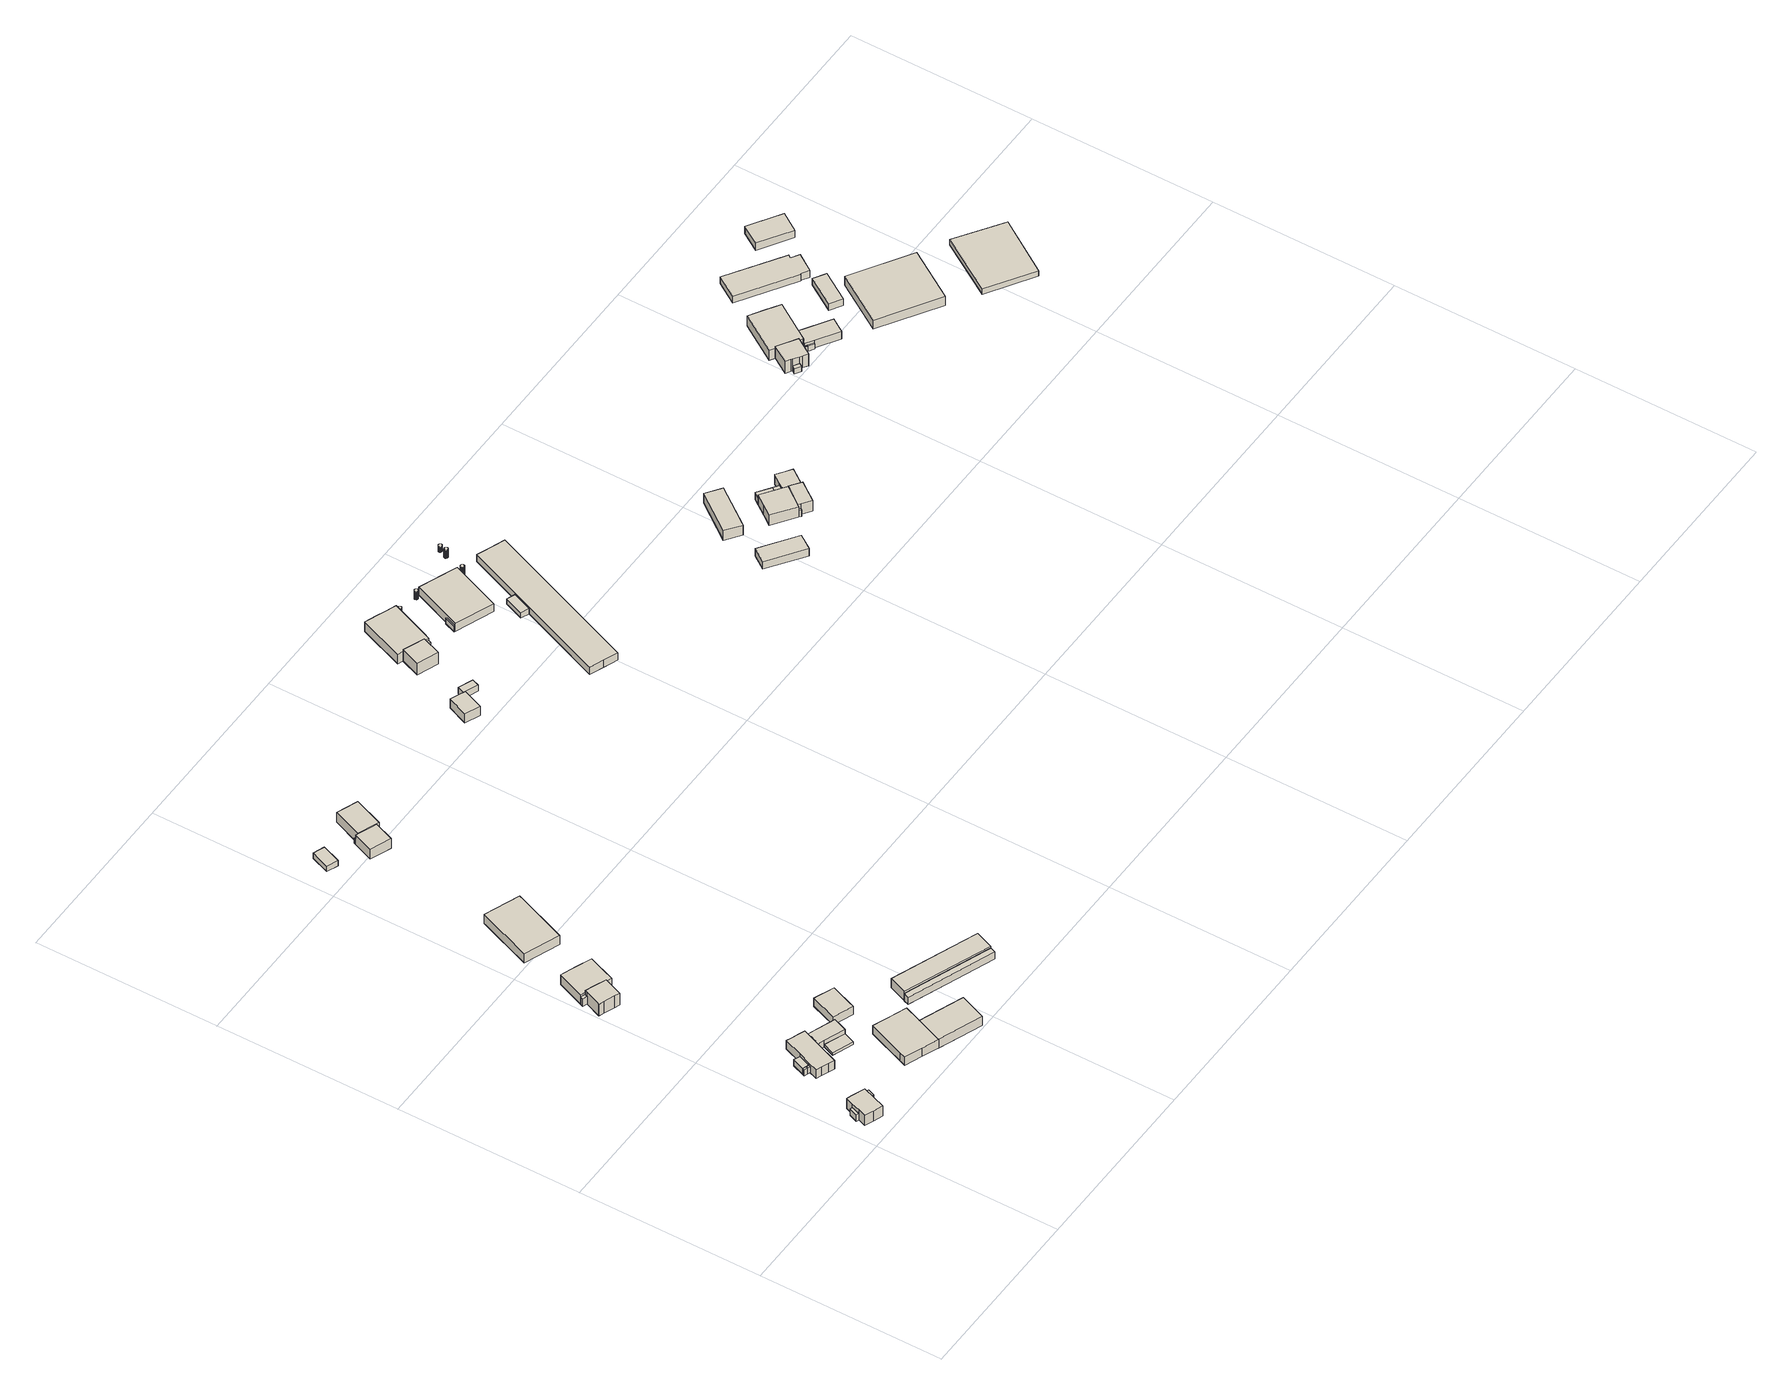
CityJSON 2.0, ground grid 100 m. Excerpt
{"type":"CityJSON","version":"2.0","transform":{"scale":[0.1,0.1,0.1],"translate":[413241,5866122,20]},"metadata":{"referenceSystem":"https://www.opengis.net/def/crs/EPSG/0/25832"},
"CityObjects":{
"building1":{"type":"Building","attributes":{"Gemeindeschluessel":"03454042","AbsoluteHoehe":"21.632","MittlereTraufHoehe":"27.63","Firsthoehe":"30.775","function":"31001_1000","roofType":"3100","measuredHeight":9.14},"address":[{"country":"Germany","locality":"Rastdorf","thoroughfareNumber":"8","thoroughfareName":"Nordstraße"}],"children":["building1-1","building1-2"],"geometry":[{"type":"MultiSurface","lod":"1","boundaries":[[[0,1,2,3,4,5,6,7,8,9]],[[10,11,12,13,14,15,16,17,18,19]],[[10,19,9,8]],[[11,10,8,7]],[[12,11,7,6]],[[13,12,6,5]],[[4,20,21,5]],[[15,14,4,3]],[[16,15,3,2]],[[1,22,23,2]],[[0,24,22,1]],[[19,18,0,9]],[[20,14,13,21]],[[22,17,16,23]],[[18,17,22,24]]]}]},
"building1-1":{"type":"BuildingPart","attributes":{"AbsoluteHoehe":"21.632","MittlereTraufHoehe":"25.893","Firsthoehe":"25.893","roofType":"1000","measuredHeight":4.26},"parents":["building1"],"geometry":[{"type":"MultiSurface","lod":"1","boundaries":[[[25,23,24,26,27,28]],[[29,30,18,16,31,32]],[[29,33,34,27]],[[30,29,27,26]],[[18,30,26,24]],[[31,16,23,25]],[[32,31,25,28]],[[23,16,17,22]],[[22,17,18,24]]]}]},
"building1-2":{"type":"BuildingPart","attributes":{"AbsoluteHoehe":"21.632","MittlereTraufHoehe":"25.893","Firsthoehe":"25.893","roofType":"1000","measuredHeight":4.26},"parents":["building1"],"geometry":[{"type":"MultiSurface","lod":"1","boundaries":[[[20,35,36,21]],[[37,38,14,13]],[[37,13,21,36]],[[38,37,36,35]],[[14,38,35,20]],[[13,14,20,21]]]}]},
"building2":{"type":"Building","attributes":{"Gemeindeschluessel":"03454042","AbsoluteHoehe":"22.154","MittlereTraufHoehe":"26.213","Firsthoehe":"26.213","function":"51009_1610","roofType":"1000","measuredHeight":4.06},"address":[{"country":"Germany","locality":"Rastdorf"}],"geometry":[{"type":"MultiSurface","lod":"1","boundaries":[[[39,40,41,42]],[[43,44,45,46]],[[43,46,42,41]],[[44,43,41,40]],[[45,44,40,39]],[[46,45,39,42]]]}]},
"building3":{"type":"Building","attributes":{"Gemeindeschluessel":"03454042","AbsoluteHoehe":"22.213","MittlereTraufHoehe":"25.977","Firsthoehe":"25.977","function":"51009_1610","roofType":"1000","measuredHeight":3.76},"address":[{"country":"Germany","locality":"Rastdorf"}],"geometry":[{"type":"MultiSurface","lod":"1","boundaries":[[[47,48,49,50]],[[51,52,53,54]],[[51,54,50,49]],[[52,51,49,48]],[[53,52,48,47]],[[54,53,47,50]]]}]},
"building4":{"type":"Building","attributes":{"Gemeindeschluessel":"03454042","AbsoluteHoehe":"21.979","MittlereTraufHoehe":"26.434","Firsthoehe":"29.76","function":"31001_1120","roofType":"3300","measuredHeight":7.78},"address":[{"country":"Germany","locality":"Rastdorf","thoroughfareNumber":"10","thoroughfareName":"Nordstraße"}],"children":["building4-1","building4-2","building4-3"],"geometry":[{"type":"MultiSurface","lod":"1","boundaries":[[[55,56,57,58,59,60,61,62,63,64,65]],[[66,67,68,69,70,71,72,73,74,75,76]],[[66,76,65,64]],[[67,66,64,63]],[[62,77,78,63]],[[69,68,62,61]],[[70,69,61,60]],[[71,70,60,59]],[[72,71,59,58]],[[73,72,58,57]],[[56,79,80,57]],[[75,74,56,55]],[[76,75,55,65]],[[77,68,67,78]],[[79,74,73,80]]]}]},
"building4-1":{"type":"BuildingPart","attributes":{"AbsoluteHoehe":"21.979","MittlereTraufHoehe":"25.536","Firsthoehe":"25.536","roofType":"1000","measuredHeight":3.56},"parents":["building4"],"geometry":[{"type":"MultiSurface","lod":"1","boundaries":[[[81,82,78,77,83,84]],[[85,68,67,86,87,88]],[[85,88,84,83]],[[68,85,83,77]],[[86,67,78,82]],[[87,86,82,81]],[[88,87,81,84]],[[67,68,77,78]]]}]},
"building4-2":{"type":"BuildingPart","attributes":{"AbsoluteHoehe":"21.979","MittlereTraufHoehe":"26.122","Firsthoehe":"26.122","roofType":"1000","measuredHeight":4.14},"parents":["building4"],"geometry":[{"type":"MultiSurface","lod":"1","boundaries":[[[89,90,91,92]],[[93,94,95,96]],[[93,96,92,91]],[[95,94,90,89]],[[96,95,89,92]],[[94,93,91,90]]]}]},
"building4-3":{"type":"BuildingPart","attributes":{"AbsoluteHoehe":"21.979","MittlereTraufHoehe":"26.122","Firsthoehe":"26.122","roofType":"1000","measuredHeight":4.14},"parents":["building4"],"geometry":[{"type":"MultiSurface","lod":"1","boundaries":[[[79,97,91,90,80]],[[94,93,98,74,73]],[[94,73,80,90]],[[98,93,91,97]],[[74,98,97,79]],[[93,94,90,91]],[[73,74,79,80]]]}]},
"building5":{"type":"Building","attributes":{"Gemeindeschluessel":"03454042","AbsoluteHoehe":"21.568","MittlereTraufHoehe":"27.939","Firsthoehe":"31.69","function":"31001_1000","roofType":"5000","measuredHeight":10.12},"address":[{"country":"Germany","locality":"Rastdorf","thoroughfareNumber":"13","thoroughfareName":"Nordstraße"}],"children":["building5-1"],"geometry":[{"type":"MultiSurface","lod":"1","boundaries":[[[99,100,101,102,103,104,105,106,107]],[[108,109,110,111,112,113,114,115,116]],[[108,116,107,106]],[[109,108,106,105]],[[110,109,105,104]],[[111,110,104,103]],[[102,117,118,103]],[[113,112,102,101]],[[114,113,101,100]],[[115,114,100,99]],[[116,115,99,107]],[[117,112,111,118]]]}]},
"building5-1":{"type":"BuildingPart","attributes":{"AbsoluteHoehe":"21.568","MittlereTraufHoehe":"26.841","Firsthoehe":"26.841","roofType":"1000","measuredHeight":5.27},"parents":["building5"],"geometry":[{"type":"MultiSurface","lod":"1","boundaries":[[[118,117,119,120]],[[121,112,111,122]],[[121,122,120,119]],[[112,121,119,117]],[[122,111,118,120]],[[111,112,117,118]]]}]},
"building6":{"type":"Building","attributes":{"Gemeindeschluessel":"03454042","AbsoluteHoehe":"21.894","MittlereTraufHoehe":"23.454","Firsthoehe":"24.579","function":"51009_1610","roofType":"2100","measuredHeight":2.69},"address":[{"country":"Germany","locality":"Rastdorf"}],"geometry":[{"type":"MultiSurface","lod":"1","boundaries":[[[123,124,125,126]],[[127,128,129,130]],[[127,130,126,125]],[[128,127,125,124]],[[129,128,124,123]],[[130,129,123,126]]]}]},
"building7":{"type":"Building","attributes":{"Gemeindeschluessel":"03454042","AbsoluteHoehe":"22.012","MittlereTraufHoehe":"25.574","Firsthoehe":"27.811","function":"31001_2000","roofType":"3100","measuredHeight":5.8},"address":[{"country":"Germany","locality":"Rastdorf"}],"geometry":[{"type":"MultiSurface","lod":"1","boundaries":[[[131,132,133,134,135,136,137]],[[138,87,139,140,141,142,88]],[[138,88,137,136]],[[87,138,136,135]],[[139,87,135,134]],[[140,139,134,133]],[[141,140,133,132]],[[142,141,132,131]],[[88,142,131,137]]]}]},
"building8":{"type":"Building","attributes":{"Gemeindeschluessel":"03454042","AbsoluteHoehe":"21.57","MittlereTraufHoehe":"26.931","Firsthoehe":"31.695","function":"31001_2720","roofType":"3100","measuredHeight":10.12},"address":[{"country":"Germany","locality":"Rastdorf"}],"geometry":[{"type":"MultiSurface","lod":"1","boundaries":[[[143,144,145,146,147,148,149]],[[121,150,151,152,153,114,154]],[[121,154,149,148]],[[150,121,148,147]],[[151,150,147,146]],[[152,151,146,145]],[[153,152,145,144]],[[114,153,144,143]],[[154,114,143,149]]]}]},
"building9":{"type":"Building","attributes":{"Gemeindeschluessel":"03454042","AbsoluteHoehe":"21.662","MittlereTraufHoehe":"26.75","Firsthoehe":"28.368","function":"31001_2720","roofType":"3100","measuredHeight":6.71},"address":[{"country":"Germany","locality":"Rastdorf"}],"geometry":[{"type":"MultiSurface","lod":"1","boundaries":[[[155,156,157,158,159,160,161,162,163]],[[164,165,166,167,168,169,170,171,172]],[[164,172,163,162]],[[165,164,162,161]],[[166,165,161,160]],[[167,166,160,159]],[[168,167,159,158]],[[169,168,158,157]],[[170,169,157,156]],[[171,170,156,155]],[[172,171,155,163]]]}]},
"building10":{"type":"Building","attributes":{"Gemeindeschluessel":"03454042","AbsoluteHoehe":"21.944","MittlereTraufHoehe":"25.509","Firsthoehe":"29.005","function":"31001_2000","roofType":"3100","measuredHeight":7.06},"address":[{"country":"Germany","locality":"Rastdorf"}],"geometry":[{"type":"MultiSurface","lod":"1","boundaries":[[[173,174,175,176]],[[177,178,179,180]],[[177,180,176,175]],[[178,177,175,174]],[[179,178,174,173]],[[180,179,173,176]]]}]},
"building11":{"type":"Building","attributes":{"Gemeindeschluessel":"03454042","AbsoluteHoehe":"21.268","MittlereTraufHoehe":"26.288","Firsthoehe":"28.368","function":"31001_2720","roofType":"3100","measuredHeight":7.1},"address":[{"country":"Germany","locality":"Rastdorf"}],"geometry":[{"type":"MultiSurface","lod":"1","boundaries":[[[156,181,182,157]],[[183,184,185,186]],[[183,186,157,182]],[[184,183,182,181]],[[185,184,181,156]],[[186,185,156,157]]]}]},
"building12":{"type":"Building","attributes":{"Gemeindeschluessel":"03454042","AbsoluteHoehe":"21.658","MittlereTraufHoehe":"26.612","Firsthoehe":"28.702","function":"31001_2720","roofType":"3100","measuredHeight":7.04},"address":[{"country":"Germany","locality":"Rastdorf"}],"geometry":[{"type":"MultiSurface","lod":"1","boundaries":[[[187,188,189,190]],[[191,192,193,194]],[[191,194,190,189]],[[192,191,189,188]],[[193,192,188,187]],[[194,193,187,190]]]}]},
"building13":{"type":"Building","attributes":{"Gemeindeschluessel":"03454042","BezugspunktDach":"4000","AbsoluteHoehe":"22.253","MittlereTraufHoehe":"25.753","Firsthoehe":"25.753","function":"31001_2000","measuredHeight":3.5},"address":[{"country":"Germany","locality":"Rastdorf"}],"geometry":[{"type":"MultiSurface","lod":"1","boundaries":[[[195,196,197,198]],[[199,200,201,202]],[[199,202,198,197]],[[200,199,197,196]],[[201,200,196,195]],[[202,201,195,198]]]}]},
"building14":{"type":"Building","attributes":{"Gemeindeschluessel":"03454042","AbsoluteHoehe":"21.938","MittlereTraufHoehe":"26.565","Firsthoehe":"27.068","function":"51009_1610","roofType":"2100","measuredHeight":5.13},"address":[{"country":"Germany","locality":"Rastdorf"}],"geometry":[{"type":"MultiSurface","lod":"1","boundaries":[[[203,204,205,206]],[[207,208,209,210]],[[207,210,206,205]],[[208,207,205,204]],[[209,208,204,203]],[[210,209,203,206]]]}]},
"building15":{"type":"Building","attributes":{"Gemeindeschluessel":"03454042","AbsoluteHoehe":"21.996","MittlereTraufHoehe":"26.991","Firsthoehe":"28.746","function":"31001_2720","roofType":"3100","measuredHeight":6.75},"address":[{"country":"Germany","locality":"Rastdorf"}],"geometry":[{"type":"MultiSurface","lod":"1","boundaries":[[[211,212,213,214]],[[215,216,217,218]],[[215,218,214,213]],[[216,215,213,212]],[[217,216,212,211]],[[218,217,211,214]]]}]},
"building16":{"type":"Building","attributes":{"Gemeindeschluessel":"03454042","AbsoluteHoehe":"22.053","MittlereTraufHoehe":"25.387","Firsthoehe":"31.574","function":"31001_1000","roofType":"3100","measuredHeight":9.52},"address":[{"country":"Germany","locality":"Rastdorf","thoroughfareNumber":"15A","thoroughfareName":"Nordstraße"}],"children":["building16-1","building16-2"],"geometry":[{"type":"MultiSurface","lod":"1","boundaries":[[[219,220,221,222]],[[223,224,225,226]],[[223,226,222,221]],[[227,228,223,221]],[[219,225,229,230,231,220]],[[226,225,219,222]],[[220,224,228,227]],[[230,229,224,231]]]}]},
"building16-1":{"type":"BuildingPart","attributes":{"AbsoluteHoehe":"22.053","MittlereTraufHoehe":"25.554","Firsthoehe":"31.532","roofType":"3100","measuredHeight":9.48},"parents":["building16"],"geometry":[{"type":"MultiSurface","lod":"1","boundaries":[[[232,233,234,227]],[[235,236,237,228]],[[235,228,227,234]],[[236,235,234,233]],[[237,236,233,232]],[[227,220,231,238,232]],[[227,228,224,220]],[[231,224,237,238]]]}]},
"building16-2":{"type":"BuildingPart","attributes":{"AbsoluteHoehe":"22.053","MittlereTraufHoehe":"25.554","Firsthoehe":"25.554","roofType":"1000","measuredHeight":3.5},"parents":["building16"],"geometry":[{"type":"MultiSurface","lod":"1","boundaries":[[[238,231,230,239]],[[229,224,237,240]],[[229,240,239,230]],[[240,237,238,239]],[[224,229,230,231]],[[237,224,231,238]]]}]},
"building17":{"type":"Building","attributes":{"Gemeindeschluessel":"03454042","AbsoluteHoehe":"21.303","MittlereTraufHoehe":"25.331","Firsthoehe":"29.319","function":"31001_1000","roofType":"3300","measuredHeight":8.02},"address":[{"country":"Germany","locality":"Rastdorf","thoroughfareNumber":"12A","thoroughfareName":"Nordstraße"}],"geometry":[{"type":"MultiSurface","lod":"1","boundaries":[[[241,242,243,244]],[[245,246,247,248]],[[245,248,244,243]],[[246,245,243,242]],[[247,246,242,241]],[[248,247,241,244]]]}]},
"building18":{"type":"Building","attributes":{"Gemeindeschluessel":"03454042","AbsoluteHoehe":"21.342","MittlereTraufHoehe":"24.386","Firsthoehe":"26.25","function":"31001_2000","roofType":"3100","measuredHeight":4.91},"address":[{"country":"Germany","locality":"Rastdorf"}],"geometry":[{"type":"MultiSurface","lod":"1","boundaries":[[[249,250,251,252]],[[253,254,255,256]],[[253,256,252,251]],[[254,253,251,250]],[[255,254,250,249]],[[256,255,249,252]]]}]},
"building19":{"type":"Building","attributes":{"Gemeindeschluessel":"03454042","AbsoluteHoehe":"21.114","MittlereTraufHoehe":"26.398","Firsthoehe":"31.262","function":"31001_1000","roofType":"5000","measuredHeight":10.15},"address":[{"country":"Germany","locality":"Rastdorf","thoroughfareNumber":"12","thoroughfareName":"Nordstraße"}],"children":["building19-1"],"geometry":[{"type":"MultiSurface","lod":"1","boundaries":[[[257,258,259,260]],[[261,262,263,264]],[[259,261,265,266,267,260]],[[262,261,259,258]],[[263,262,258,257]],[[264,263,257,260]],[[266,265,264,267]]]}]},
"building19-1":{"type":"BuildingPart","attributes":{"AbsoluteHoehe":"21.114","MittlereTraufHoehe":"26.398","Firsthoehe":"26.398","roofType":"1000","measuredHeight":5.28},"parents":["building19"],"geometry":[{"type":"MultiSurface","lod":"1","boundaries":[[[266,268,269,267]],[[270,271,265,264]],[[270,264,267,269]],[[271,270,269,268]],[[265,271,268,266]],[[264,265,266,267]]]}]},
"building20":{"type":"Building","attributes":{"Gemeindeschluessel":"03454042","AbsoluteHoehe":"21.221","MittlereTraufHoehe":"25.563","Firsthoehe":"31.31","function":"31001_2720","roofType":"5000","measuredHeight":10.09},"address":[{"country":"Germany","locality":"Rastdorf"}],"children":["building20-1"],"geometry":[{"type":"MultiSurface","lod":"1","boundaries":[[[272,273,274,275,276,277,278,279,280,281,282]],[[283,284,285,286,287,288,289,290,291,292,293]],[[283,293,282,281]],[[284,283,281,280]],[[285,284,280,279]],[[286,285,279,278]],[[287,286,278,277]],[[288,287,277,276]],[[289,288,276,275]],[[290,289,275,274]],[[291,290,274,273]],[[272,294,295,273]],[[293,292,272,282]],[[294,292,291,295]]]}]},
"building20-1":{"type":"BuildingPart","attributes":{"AbsoluteHoehe":"21.221","MittlereTraufHoehe":"24.014","Firsthoehe":"24.014","roofType":"1000","measuredHeight":2.79},"parents":["building20"],"geometry":[{"type":"MultiSurface","lod":"1","boundaries":[[[296,297,295,294]],[[291,298,299,292]],[[298,291,295,297]],[[299,298,297,296]],[[292,299,296,294]],[[291,300,301,295]]]}]},
"building21":{"type":"Building","attributes":{"name":"Silos","Gemeindeschluessel":"03454042","AbsoluteHoehe":"21.293","MittlereTraufHoehe":"26.482","Firsthoehe":"26.482","function":"51003_1201","roofType":"1000","measuredHeight":5.19},"address":[{"country":"Germany","locality":"Rastdorf"}],"geometry":[{"type":"MultiSurface","lod":"1","boundaries":[[[302,303,304,305,306,307,308,309,310,311,312,313,314,315,316,317,318,319,320,321,322,323,324,325,326,327,328,329,330,331,332,333,334,335,336,337]],[[338,339,340,341,342,343,344,345,346,347,348,349,350,351,352,353,354,355,356,357,358,359,360,361,362,363,364,365,366,367,368,369,370,371,372,373]],[[338,373,337,336]],[[339,338,336,335]],[[340,339,335,334]],[[341,340,334,333]],[[342,341,333,332]],[[343,342,332,331]],[[344,343,331,330]],[[345,344,330,329]],[[346,345,329,328]],[[347,346,328,327]],[[348,347,327,326]],[[349,348,326,325]],[[350,349,325,324]],[[351,350,324,323]],[[352,351,323,322]],[[353,352,322,321]],[[354,353,321,320]],[[355,354,320,319]],[[356,355,319,318]],[[357,356,318,317]],[[358,357,317,316]],[[359,358,316,315]],[[360,359,315,314]],[[361,360,314,313]],[[362,361,313,312]],[[363,362,312,311]],[[364,363,311,310]],[[365,364,310,309]],[[366,365,309,308]],[[367,366,308,307]],[[368,367,307,306]],[[369,368,306,305]],[[370,369,305,304]],[[371,370,304,303]],[[372,371,303,302]],[[373,372,302,337]]]}]},
"building22":{"type":"Building","attributes":{"Gemeindeschluessel":"03454042","AbsoluteHoehe":"21.171","MittlereTraufHoehe":"26.369","Firsthoehe":"26.369","function":"51003_1201","roofType":"1000","measuredHeight":5.2},"address":[{"country":"Germany","locality":"Rastdorf"}],"geometry":[{"type":"MultiSurface","lod":"1","boundaries":[[[374,375,376,377,378,379,380,381,382,383,384,385,386,387,388,389,390,391,392,393,394,395,396,397,398,399,400,401,402,403,404,405,406,407,408,409]],[[410,411,412,413,414,415,416,417,418,419,420,421,422,423,424,425,426,427,428,429,430,431,432,433,434,435,436,437,438,439,440,441,442,443,444,445]],[[410,445,409,408]],[[411,410,408,407]],[[412,411,407,406]],[[413,412,406,405]],[[414,413,405,404]],[[415,414,404,403]],[[416,415,403,402]],[[417,416,402,401]],[[418,417,401,400]],[[419,418,400,399]],[[420,419,399,398]],[[421,420,398,397]],[[422,421,397,396]],[[423,422,396,395]],[[424,423,395,394]],[[425,424,394,393]],[[426,425,393,392]],[[427,426,392,391]],[[428,427,391,390]],[[429,428,390,389]],[[430,429,389,388]],[[431,430,388,387]],[[432,431,387,386]],[[433,432,386,385]],[[434,433,385,384]],[[435,434,384,383]],[[436,435,383,382]],[[437,436,382,381]],[[438,437,381,380]],[[439,438,380,379]],[[440,439,379,378]],[[441,440,378,377]],[[442,441,377,376]],[[443,442,376,375]],[[444,443,375,374]],[[445,444,374,409]]]}]},
"building23":{"type":"Building","attributes":{"Gemeindeschluessel":"03454042","AbsoluteHoehe":"20.95","MittlereTraufHoehe":"24.723","Firsthoehe":"27.395","function":"31001_2720","roofType":"3100","measuredHeight":6.45},"address":[{"country":"Germany","locality":"Rastdorf"}],"children":["building23-1"],"geometry":[{"type":"MultiSurface","lod":"1","boundaries":[[[446,447,448,449]],[[450,451,452,453]],[[450,454,449,448]],[[455,456,448,447]],[[446,457,458,459,460,447]],[[454,457,446,449]],[[459,458,455,460]]]}]},
"building23-1":{"type":"BuildingPart","attributes":{"AbsoluteHoehe":"20.95","MittlereTraufHoehe":"24.723","Firsthoehe":"24.723","roofType":"1000","measuredHeight":3.77},"parents":["building23"],"geometry":[{"type":"MultiSurface","lod":"1","boundaries":[[[461,460,459,462]],[[463,451,464,465]],[[458,466,462,459]],[[467,455,460,461]],[[466,467,461,462]],[[455,458,459,460]]]}]},
"building24":{"type":"Building","attributes":{"name":"Silo","Gemeindeschluessel":"03454042","BezugspunktDach":"4000","AbsoluteHoehe":"20.816","MittlereTraufHoehe":"24.316","Firsthoehe":"24.316","function":"51003_1201","measuredHeight":3.5},"address":[{"country":"Germany","locality":"Rastdorf"}],"geometry":[{"type":"MultiSurface","lod":"1","boundaries":[[[468,469,470,471]],[[472,473,474,475]],[[472,475,471,470]],[[473,472,470,469]],[[474,473,469,468]],[[475,474,468,471]]]}]},
"building25":{"type":"Building","attributes":{"Gemeindeschluessel":"03454042","AbsoluteHoehe":"20.751","MittlereTraufHoehe":"24.835","Firsthoehe":"26.758","function":"31001_2720","roofType":"3100","measuredHeight":6.01},"address":[{"country":"Germany","locality":"Rastdorf"}],"geometry":[{"type":"MultiSurface","lod":"1","boundaries":[[[476,477,478,479,480,481,482,483]],[[484,485,486,487,488,489,490,491]],[[484,491,483,482]],[[485,484,482,481]],[[486,485,481,480]],[[487,486,480,479]],[[488,487,479,478]],[[489,488,478,477]],[[490,489,477,476]],[[491,490,476,483]]]}]},
"building26":{"type":"Building","attributes":{"name":"Silo","Gemeindeschluessel":"03454042","AbsoluteHoehe":"20.981","MittlereTraufHoehe":"26.571","Firsthoehe":"26.571","function":"51003_1201","roofType":"1000","measuredHeight":5.59},"address":[{"country":"Germany","locality":"Rastdorf"}],"geometry":[{"type":"MultiSurface","lod":"1","boundaries":[[[492,493,494,495,496,497,498,499,500,501,502,503,504,505,506,507,508,509,510,511,512,513,514,515,516,517,518,519,520,521,522,523,524,525,526,527]],[[528,529,530,531,532,533,534,535,536,537,538,539,540,541,542,543,544,545,546,547,548,549,550,551,552,553,554,555,556,557,558,559,560,561,562,563]],[[528,563,527,526]],[[529,528,526,525]],[[530,529,525,524]],[[531,530,524,523]],[[532,531,523,522]],[[533,532,522,521]],[[534,533,521,520]],[[535,534,520,519]],[[536,535,519,518]],[[537,536,518,517]],[[538,537,517,516]],[[539,538,516,515]],[[540,539,515,514]],[[541,540,514,513]],[[542,541,513,512]],[[543,542,512,511]],[[544,543,511,510]],[[545,544,510,509]],[[546,545,509,508]],[[547,546,508,507]],[[548,547,507,506]],[[549,548,506,505]],[[550,549,505,504]],[[551,550,504,503]],[[552,551,503,502]],[[553,552,502,501]],[[554,553,501,500]],[[555,554,500,499]],[[556,555,499,498]],[[557,556,498,497]],[[558,557,497,496]],[[559,558,496,495]],[[560,559,495,494]],[[561,560,494,493]],[[562,561,493,492]],[[563,562,492,527]]]}]},
"building27":{"type":"Building","attributes":{"name":"Silos","Gemeindeschluessel":"03454042","AbsoluteHoehe":"21.13","MittlereTraufHoehe":"26.361","Firsthoehe":"26.361","function":"51003_1201","roofType":"1000","measuredHeight":5.23},"address":[{"country":"Germany","locality":"Rastdorf"}],"geometry":[{"type":"MultiSurface","lod":"1","boundaries":[[[564,565,566,567,568,569,570,571,572,573,574,575,576,577,578,579,580,581,582,583,584,585,586,587,588,589,590,591,592,593,594,595,596,597,598,599]],[[600,601,602,603,604,605,606,607,608,609,610,611,612,613,614,615,616,617,618,619,620,621,622,623,624,625,626,627,628,629,630,631,632,633,634,635]],[[600,635,599,598]],[[601,600,598,597]],[[602,601,597,596]],[[603,602,596,595]],[[604,603,595,594]],[[605,604,594,593]],[[606,605,593,592]],[[607,606,592,591]],[[608,607,591,590]],[[609,608,590,589]],[[610,609,589,588]],[[611,610,588,587]],[[612,611,587,586]],[[613,612,586,585]],[[614,613,585,584]],[[615,614,584,583]],[[616,615,583,582]],[[617,616,582,581]],[[618,617,581,580]],[[619,618,580,579]],[[620,619,579,578]],[[621,620,578,577]],[[622,621,577,576]],[[623,622,576,575]],[[624,623,575,574]],[[625,624,574,573]],[[626,625,573,572]],[[627,626,572,571]],[[628,627,571,570]],[[629,628,570,569]],[[630,629,569,568]],[[631,630,568,567]],[[632,631,567,566]],[[633,632,566,565]],[[634,633,565,564]],[[635,634,564,599]]]}]},
"building28":{"type":"Building","attributes":{"Gemeindeschluessel":"03454042","BezugspunktDach":"4000","AbsoluteHoehe":"21.166","MittlereTraufHoehe":"24.666","Firsthoehe":"24.666","function":"51003_1201","measuredHeight":3.5},"address":[{"country":"Germany","locality":"Rastdorf"}],"geometry":[{"type":"MultiSurface","lod":"1","boundaries":[[[636,637,638,639,640,641,642,643,644,645,646,647,648,649,650,651,652,653,654,655,656,657,658,659,660,661,662,663,664,665,666,667,668,669,670,671]],[[672,673,674,675,676,677,678,679,680,681,682,683,684,685,686,687,688,689,690,691,692,693,694,695,696,697,698,699,700,701,702,703,704,705,706,707]],[[672,707,671,670]],[[673,672,670,669]],[[674,673,669,668]],[[675,674,668,667]],[[676,675,667,666]],[[677,676,666,665]],[[678,677,665,664]],[[679,678,664,663]],[[680,679,663,662]],[[681,680,662,661]],[[682,681,661,660]],[[683,682,660,659]],[[684,683,659,658]],[[685,684,658,657]],[[686,685,657,656]],[[687,686,656,655]],[[688,687,655,654]],[[689,688,654,653]],[[690,689,653,652]],[[691,690,652,651]],[[692,691,651,650]],[[693,692,650,649]],[[694,693,649,648]],[[695,694,648,647]],[[696,695,647,646]],[[697,696,646,645]],[[698,697,645,644]],[[699,698,644,643]],[[700,699,643,642]],[[701,700,642,641]],[[702,701,641,640]],[[703,702,640,639]],[[704,703,639,638]],[[705,704,638,637]],[[706,705,637,636]],[[707,706,636,671]]]}]},
"building29":{"type":"Building","attributes":{"Gemeindeschluessel":"03454042","AbsoluteHoehe":"20.706","MittlereTraufHoehe":"23.728","Firsthoehe":"27.232","function":"31001_2000","roofType":"3100","measuredHeight":6.53},"address":[{"country":"Germany","locality":"Rastdorf"}],"geometry":[{"type":"MultiSurface","lod":"1","boundaries":[[[708,709,710,711]],[[712,713,714,715]],[[712,715,711,710]],[[713,712,710,709]],[[714,713,709,708]],[[715,714,708,711]]]}]},
"building30":{"type":"Building","attributes":{"Gemeindeschluessel":"03454042","AbsoluteHoehe":"20.908","MittlereTraufHoehe":"25.122","Firsthoehe":"29.639","function":"31001_2000","roofType":"3100","measuredHeight":8.73},"address":[{"country":"Germany","locality":"Rastdorf"}],"geometry":[{"type":"MultiSurface","lod":"1","boundaries":[[[716,717,718,719]],[[720,721,722,723]],[[720,723,719,718]],[[721,720,718,717]],[[722,721,717,716]],[[723,722,716,719]]]}]},
"building31":{"type":"Building","attributes":{"Gemeindeschluessel":"03454042","AbsoluteHoehe":"20.968","MittlereTraufHoehe":"26.517","Firsthoehe":"30.503","function":"31001_2000","roofType":"3100","measuredHeight":9.54},"address":[{"country":"Germany","locality":"Rastdorf"}],"children":["building31-1","building31-2"],"geometry":[{"type":"MultiSurface","lod":"1","boundaries":[[[724,725,726,727,728,729,730,731,732]],[[733,734,735,736,737,738,739,740,741]],[[733,741,732,731]],[[734,733,731,730]],[[729,742,743,730]],[[736,735,729,728]],[[737,736,728,727]],[[738,737,727,726]],[[739,738,726,725]],[[724,744,745,725]],[[741,740,724,732]],[[742,735,734,743]],[[744,740,739,745]]]}]},
"building31-1":{"type":"BuildingPart","attributes":{"AbsoluteHoehe":"20.968","MittlereTraufHoehe":"25.256","Firsthoehe":"25.256","roofType":"1000","measuredHeight":4.29},"parents":["building31"],"geometry":[{"type":"MultiSurface","lod":"1","boundaries":[[[746,747,745,744]],[[739,748,749,740]],[[748,739,745,747]],[[749,748,747,746]],[[740,749,746,744]],[[739,740,744,745]]]}]},
"building31-2":{"type":"BuildingPart","attributes":{"AbsoluteHoehe":"20.968","MittlereTraufHoehe":"25.55","Firsthoehe":"26.676","roofType":"2100","measuredHeight":5.71},"parents":["building31"],"geometry":[{"type":"MultiSurface","lod":"1","boundaries":[[[742,750,751,743]],[[752,753,735,734]],[[752,734,743,751]],[[753,752,751,750]],[[735,753,750,742]],[[734,735,742,743]]]}]},
"building32":{"type":"Building","attributes":{"Gemeindeschluessel":"03454042","AbsoluteHoehe":"21.047","MittlereTraufHoehe":"25.581","Firsthoehe":"26.723","function":"51009_1610","roofType":"2100","measuredHeight":5.68},"address":[{"country":"Germany","locality":"Rastdorf"}],"geometry":[{"type":"MultiSurface","lod":"1","boundaries":[[[754,755,756,757]],[[753,758,736,735]],[[753,735,757,756]],[[758,753,756,755]],[[736,758,755,754]],[[735,736,754,757]]]}]},
"building33":{"type":"Building","attributes":{"Gemeindeschluessel":"03454042","AbsoluteHoehe":"21.07","MittlereTraufHoehe":"27.03","Firsthoehe":"30.633","function":"31001_1000","roofType":"3100","measuredHeight":9.56},"address":[{"country":"Germany","locality":"Rastdorf","thoroughfareNumber":"20","thoroughfareName":"Heustraße"}],"children":["building33-1","building33-2"],"geometry":[{"type":"MultiSurface","lod":"1","boundaries":[[[759,760,761,762,763,764,765]],[[766,767,768,769,770,771,772]],[[766,772,765,764]],[[767,766,764,763]],[[768,767,763,762]],[[761,773,774,775,776,777,762]],[[770,769,761,760]],[[771,770,760,759]],[[772,771,759,765]],[[773,769,778,774]],[[776,779,768,777]],[[775,774,778,779,776]]]}]},
"building33-1":{"type":"BuildingPart","attributes":{"AbsoluteHoehe":"21.07","MittlereTraufHoehe":"25.038","Firsthoehe":"25.038","roofType":"1000","measuredHeight":3.97},"parents":["building33"],"geometry":[{"type":"MultiSurface","lod":"1","boundaries":[[[773,780,781,774]],[[782,783,769,778]],[[783,782,781,780]],[[769,783,780,773]],[[782,778,774,781]],[[774,778,769,773]]]}]},
"building33-2":{"type":"BuildingPart","attributes":{"AbsoluteHoehe":"21.07","MittlereTraufHoehe":"26.288","Firsthoehe":"29.883","roofType":"3100","measuredHeight":8.81},"parents":["building33"],"geometry":[{"type":"MultiSurface","lod":"1","boundaries":[[[775,784,785,786,787,788,789,790,777,776]],[[768,791,792,793,794,795,796,782,778,779]],[[791,768,777,790]],[[792,791,790,789]],[[793,792,789,788]],[[794,793,788,787]],[[795,794,787,786]],[[796,795,786,785]],[[782,796,785,784]],[[775,774,781,784]],[[768,779,776,777]],[[774,778,782,781]],[[779,778,774,775,776]]]}]},
"building34":{"type":"Building","attributes":{"Gemeindeschluessel":"03454042","AbsoluteHoehe":"21.126","MittlereTraufHoehe":"23.886","Firsthoehe":"25.102","function":"51009_1610","roofType":"3100","measuredHeight":3.98},"address":[{"country":"Germany","locality":"Rastdorf"}],"geometry":[{"type":"MultiSurface","lod":"1","boundaries":[[[797,798,799,800]],[[801,802,803,804]],[[801,804,800,799]],[[802,801,799,798]],[[803,802,798,797]],[[804,803,797,800]]]}]},
"building35":{"type":"Building","attributes":{"Gemeindeschluessel":"03454042","AbsoluteHoehe":"21.152","MittlereTraufHoehe":"28.196","Firsthoehe":"31.406","function":"31001_1210","roofType":"5000","measuredHeight":10.25},"address":[{"country":"Germany","locality":"Rastdorf","thoroughfareNumber":"4","thoroughfareName":"Heustraße"}],"geometry":[{"type":"MultiSurface","lod":"1","boundaries":[[[805,806,807,808,809,810,811,812,813]],[[814,815,816,817,818,819,820,821,822]],[[814,822,813,812]],[[815,814,812,811]],[[816,815,811,810]],[[817,816,810,809]],[[818,817,809,808]],[[819,818,808,807]],[[820,819,807,806]],[[821,820,806,805]],[[822,821,805,813]]]}]},
"building36":{"type":"Building","attributes":{"Gemeindeschluessel":"03454042","AbsoluteHoehe":"21.379","MittlereTraufHoehe":"24.545","Firsthoehe":"24.545","function":"51009_1610","roofType":"1000","measuredHeight":3.17},"address":[{"country":"Germany","locality":"Rastdorf"}],"geometry":[{"type":"MultiSurface","lod":"1","boundaries":[[[823,824,825,826,827,828]],[[829,830,831,832,833,834]],[[829,834,828,827]],[[830,829,827,826]],[[831,830,826,825]],[[832,831,825,824]],[[833,832,824,823]],[[834,833,823,828]]]}]},
"building37":{"type":"Building","attributes":{"Gemeindeschluessel":"03454042","AbsoluteHoehe":"21.122","MittlereTraufHoehe":"26.279","Firsthoehe":"31.338","function":"31001_2720","roofType":"3100","measuredHeight":10.22},"address":[{"country":"Germany","locality":"Rastdorf"}],"children":["building37-1","building37-2"],"geometry":[{"type":"MultiSurface","lod":"1","boundaries":[[[835,836,837,838,839,840,841,842,843,844,845]],[[846,847,848,849,850,851,852,853,854,855,856]],[[844,857,858,845]],[[847,846,844,843]],[[848,847,843,842]],[[849,848,842,841]],[[850,849,841,840]],[[851,850,840,839]],[[852,851,839,838]],[[853,852,838,837]],[[854,853,837,836]],[[855,854,836,835]],[[845,859,860,861,835]],[[857,846,856,858]],[[859,856,862,860]],[[860,862,855,861]]]}]},
"building37-1":{"type":"BuildingPart","attributes":{"AbsoluteHoehe":"21.122","MittlereTraufHoehe":"24.608","Firsthoehe":"24.608","roofType":"1000","measuredHeight":3.49},"parents":["building37"],"geometry":[{"type":"MultiSurface","lod":"1","boundaries":[[[863,864,865,866,867,858,857,868]],[[846,856,869,870,871,872,873,874]],[[846,874,868,857]],[[871,870,866,865]],[[872,871,865,864]],[[873,872,864,863]],[[874,873,863,868]],[[856,846,857,858]],[[869,856,858,867]],[[870,869,867,866]]]}]},
"building37-2":{"type":"BuildingPart","attributes":{"AbsoluteHoehe":"21.122","MittlereTraufHoehe":"25.543","Firsthoehe":"27.879","roofType":"3100","measuredHeight":6.76},"parents":["building37"],"geometry":[{"type":"MultiSurface","lod":"1","boundaries":[[[875,876,877,861,860,878,879]],[[869,862,855,880,881,882,870]],[[878,867,866,879]],[[859,858,867,878]],[[880,855,861,877]],[[881,880,877,876]],[[882,881,876,875]],[[870,882,875,879]],[[867,869,870,866]],[[860,862,856,859]],[[858,856,869,867]],[[855,862,860,861]]]}]},
"building38":{"type":"Building","attributes":{"Gemeindeschluessel":"03454042","AbsoluteHoehe":"21.088","MittlereTraufHoehe":"23.762","Firsthoehe":"26.766","function":"31001_2720","roofType":"3100","measuredHeight":5.68},"address":[{"country":"Germany","locality":"Rastdorf"}],"geometry":[{"type":"MultiSurface","lod":"1","boundaries":[[[883,884,885,886]],[[887,888,889,890]],[[887,890,886,885]],[[888,887,885,884]],[[889,888,884,883]],[[890,889,883,886]]]}]},
"building39":{"type":"Building","attributes":{"Gemeindeschluessel":"03454042","AbsoluteHoehe":"20.986","MittlereTraufHoehe":"25.4","Firsthoehe":"25.4","function":"31001_2720","roofType":"1000","measuredHeight":4.41},"address":[{"country":"Germany","locality":"Rastdorf"}],"geometry":[{"type":"MultiSurface","lod":"1","boundaries":[[[891,892,893,894,895,896,897,898]],[[899,900,901,902,903,904,905,906]],[[899,906,898,897]],[[900,899,897,896]],[[901,900,896,895]],[[902,901,895,894]],[[903,902,894,893]],[[904,903,893,892]],[[905,904,892,891]],[[906,905,891,898]]]}]},
"building40":{"type":"Building","attributes":{"Gemeindeschluessel":"03454042","AbsoluteHoehe":"20.919","MittlereTraufHoehe":"24.213","Firsthoehe":"29.3","function":"31001_2720","roofType":"3100","measuredHeight":8.38},"address":[{"country":"Germany","locality":"Rastdorf"}],"geometry":[{"type":"MultiSurface","lod":"1","boundaries":[[[907,908,909,910]],[[911,912,913,914]],[[911,914,910,909]],[[912,911,909,908]],[[913,912,908,907]],[[914,913,907,910]]]}]},
"building41":{"type":"Building","attributes":{"Gemeindeschluessel":"03454042","AbsoluteHoehe":"20.665","MittlereTraufHoehe":"24.369","Firsthoehe":"26.9","function":"31001_2720","roofType":"3100","measuredHeight":6.24},"address":[{"country":"Germany","locality":"Rastdorf"}],"geometry":[{"type":"MultiSurface","lod":"1","boundaries":[[[915,916,917,918]],[[919,920,921,922]],[[919,922,918,917]],[[920,919,917,916]],[[921,920,916,915]],[[922,921,915,918]]]}]},
"building42":{"type":"Building","attributes":{"Gemeindeschluessel":"03454042","BezugspunktDach":"4000","AbsoluteHoehe":"20.201","MittlereTraufHoehe":"23.701","Firsthoehe":"23.701","function":"51003_1201","measuredHeight":3.5},"address":[{"country":"Germany","locality":"Rastdorf"}],"geometry":[{"type":"MultiSurface","lod":"1","boundaries":[[[923,924,925,926]],[[927,928,929,930]],[[927,930,926,925]],[[928,927,925,924]],[[929,928,924,923]],[[930,929,923,926]]]}]}
},
"vertices":[
[177,222,83],[171,224,83],[135,238,83],[122,243,83],[106,201,83],[89,154,83],[73,113,83],[122,94,83],[171,75,83],[220,206,83],[171,75,16],[122,94,16],[73,113,16],[89,154,16],[106,201,16],[122,243,16],[135,238,16],[171,224,16],[177,222,16],[220,206,16],[106,201,59],[89,154,59],[171,224,59],[135,238,59],[177,222,59],
[135,239,59],[178,224,59],[174,244,59],[151,252,59],[174,244,16],[178,224,16],[135,239,16],[151,252,16],[151,253,16],[151,253,59],
[93,206,59],[75,159,59],[75,159,16],[93,206,16],
[206,169,62],[226,162,62],[240,198,62],[220,206,62],[240,198,22],[226,162,22],[206,169,22],[220,206,22],
[208,514,60],[222,508,60],[226,519,60],[212,524,60],[226,519,22],[222,508,22],[208,514,22],[212,524,22],
[291,685,76],[252,584,76],[226,519,76],[205,465,76],[235,454,76],[273,439,76],[303,427,76],[351,549,76],[390,647,76],[357,660,76],[325,672,76],[357,660,20],[390,647,20],[351,549,20],[303,427,20],[273,439,20],[235,454,20],[205,465,20],[226,519,20],[252,584,20],[291,685,20],[325,672,20],[351,549,55],[390,647,55],[252,584,61],[226,519,61],
[395,632,55],[400,643,55],[361,545,55],[366,557,55],[361,545,20],[400,643,20],[395,632,20],[366,557,20],
[208,514,61],[212,524,61],[194,532,61],[189,521,61],[194,532,20],[212,524,20],[208,514,20],[189,521,20],
[219,597,61],[219,597,20],
[116,1492,93],[157,1594,93],[101,1616,93],[45,1638,93],[39,1623,93],[5,1537,93],[5,1536,93],[34,1525,93],[88,1504,93],[34,1525,16],[5,1536,16],[5,1537,16],[39,1623,16],[45,1638,16],[101,1616,16],[157,1594,16],[116,1492,16],[88,1504,16],[45,1638,68],[39,1623,68],
[21,1647,68],[15,1632,68],[21,1647,16],[15,1632,16],
[398,545,35],[374,483,35],[486,440,35],[510,502,35],[486,440,19],[374,483,19],[398,545,19],[510,502,19],
[398,545,62],[510,502,62],[525,539,62],[539,577,62],[395,632,62],[381,594,62],[366,557,62],[381,594,20],[539,577,20],[525,539,20],[510,502,20],[398,545,20],
[157,1594,81],[187,1582,81],[245,1731,81],[163,1764,81],[80,1796,81],[21,1647,81],[104,1615,81],[80,1796,16],[163,1764,16],[245,1731,16],[187,1582,16],[104,1615,16],
[683,96,73],[683,98,73],[737,238,73],[774,332,73],[683,367,73],[593,402,73],[514,199,73],[502,167,73],[592,131,73],[502,167,17],[514,199,17],[593,402,17],[683,367,17],[774,332,17],[737,238,17],[683,98,17],[683,96,17],[592,131,17],
[595,728,73],[541,588,73],[648,546,73],[702,686,73],[648,546,19],[541,588,19],[595,728,19],[702,686,19],
[919,6,73],[973,147,73],[973,147,13],[919,6,13],[683,98,13],[737,238,13],
[220,2309,77],[105,2013,77],[294,1939,77],[410,2235,77],[294,1939,17],[105,2013,17],[220,2309,17],[410,2235,17],
[163,3079,58],[202,3179,58],[141,3202,58],[103,3102,58],[141,3202,23],[202,3179,23],[163,3079,23],[103,3102,23],
[1307,188,66],[1318,216,66],[852,395,66],[842,367,66],[852,395,19],[1318,216,19],[1307,188,19],[842,367,19],
[852,395,79],[1318,216,79],[1355,313,79],[890,492,79],[1355,313,20],[1318,216,20],[852,395,20],[890,492,20],
[399,3239,85],[337,3082,85],[451,3037,85],[513,3194,85],[451,3037,21],[337,3082,21],[399,3239,21],[513,3194,21],[436,3043,85],[436,3043,21],[341,3091,21],[341,3091,56],[337,3082,56],
[325,3086,85],[282,2978,85],[394,2934,85],[394,2934,21],[282,2978,21],[325,3086,21],[325,3086,56],
[329,3096,56],[329,3096,21],
[1315,3200,73],[1269,3089,73],[1349,3056,73],[1394,3167,73],[1349,3056,13],[1269,3089,13],[1315,3200,13],[1394,3167,13],
[1398,3182,53],[1477,3150,53],[1492,3188,53],[1413,3220,53],[1492,3188,13],[1477,3150,13],[1398,3182,13],[1413,3220,13],
[1454,3548,88],[1414,3446,88],[1526,3402,88],[1566,3504,88],[1526,3402,11],[1414,3446,11],[1454,3548,11],[1566,3504,11],[1560,3488,11],[1560,3488,64],[1566,3504,64],
[1583,3479,64],[1589,3495,64],[1589,3495,11],[1583,3479,11],
[1647,3640,77],[1660,3674,77],[1685,3737,77],[1627,3759,77],[1577,3779,77],[1519,3802,77],[1424,3560,77],[1454,3548,77],[1507,3528,77],[1589,3495,77],[1603,3529,77],[1589,3495,12],[1507,3528,12],[1454,3548,12],[1424,3560,12],[1519,3802,12],[1577,3779,12],[1627,3759,12],[1685,3737,12],[1660,3674,12],[1647,3640,12],[1603,3529,12],[1647,3640,40],[1660,3674,40],
[1665,3634,40],[1678,3667,40],[1678,3667,12],[1665,3634,12],[1647,3641,12],[1647,3641,40],
[1684,3716,65],[1685,3715,65],[1686,3713,65],[1688,3712,65],[1689,3712,65],[1691,3712,65],[1692,3711,65],[1694,3712,65],[1695,3712,65],[1697,3712,65],[1698,3713,65],[1700,3715,65],[1701,3716,65],[1702,3718,65],[1702,3720,65],[1702,3722,65],[1702,3724,65],[1702,3725,65],[1701,3726,65],[1700,3727,65],[1699,3729,65],[1698,3730,65],[1696,3731,65],[1694,3731,65],[1692,3731,65],[1690,3731,65],[1688,3731,65],[1687,3730,65],[1685,3729,65],[1684,3727,65],[1683,3726,65],[1683,3725,65],[1682,3724,65],[1682,3722,65],[1682,3720,65],[1683,3718,65],[1682,3720,13],[1682,3722,13],[1682,3724,13],[1683,3725,13],[1683,3726,13],[1684,3727,13],[1685,3729,13],[1687,3730,13],[1688,3731,13],[1690,3731,13],[1692,3731,13],[1694,3731,13],[1696,3731,13],[1698,3730,13],[1699,3729,13],[1700,3727,13],[1701,3726,13],[1702,3725,13],[1702,3724,13],[1702,3722,13],[1702,3720,13],[1702,3718,13],[1701,3716,13],[1700,3715,13],[1698,3713,13],[1697,3712,13],[1695,3712,13],[1694,3712,13],[1692,3711,13],[1691,3712,13],[1689,3712,13],[1688,3712,13],[1686,3713,13],[1685,3715,13],[1684,3716,13],[1683,3718,13],
[1822,3713,64],[1822,3712,64],[1824,3711,64],[1826,3710,64],[1827,3709,64],[1829,3709,64],[1830,3709,64],[1831,3709,64],[1833,3709,64],[1835,3710,64],[1836,3711,64],[1838,3712,64],[1838,3713,64],[1839,3715,64],[1840,3717,64],[1840,3719,64],[1840,3721,64],[1839,3722,64],[1839,3724,64],[1838,3725,64],[1837,3726,64],[1836,3727,64],[1834,3728,64],[1832,3729,64],[1830,3729,64],[1828,3729,64],[1826,3728,64],[1824,3727,64],[1823,3726,64],[1822,3725,64],[1821,3724,64],[1821,3722,64],[1820,3721,64],[1820,3719,64],[1820,3717,64],[1821,3715,64],[1820,3717,12],[1820,3719,12],[1820,3721,12],[1821,3722,12],[1821,3724,12],[1822,3725,12],[1823,3726,12],[1824,3727,12],[1826,3728,12],[1828,3729,12],[1830,3729,12],[1832,3729,12],[1834,3728,12],[1836,3727,12],[1837,3726,12],[1838,3725,12],[1839,3724,12],[1839,3722,12],[1840,3721,12],[1840,3719,12],[1840,3717,12],[1839,3715,12],[1838,3713,12],[1838,3712,12],[1836,3711,12],[1835,3710,12],[1833,3709,12],[1831,3709,12],[1830,3709,12],[1829,3709,12],[1827,3709,12],[1826,3710,12],[1824,3711,12],[1822,3712,12],[1822,3713,12],[1821,3715,12],
[1856,3722,61],[1749,3452,61],[1954,3370,61],[2061,3641,61],[1954,3370,10],[1749,3452,10],[1856,3722,10],[2061,3641,10],[2061,3641,9],[1749,3452,9],[1954,3370,9],[1856,3722,9],[1773,3512,9],[1773,3512,47],[1749,3452,47],
[1743,3454,47],[1767,3515,47],[1773,3512,10],[1743,3454,10],[1767,3515,10],[1767,3515,9],[1743,3454,9],
[2031,3225,43],[2072,3329,43],[2028,3346,43],[1987,3242,43],[2028,3346,8],[2072,3329,8],[2031,3225,8],[1987,3242,8],
[2334,3554,55],[2259,3583,55],[2185,3612,55],[2072,3328,55],[2031,3224,55],[1852,2776,55],[1927,2746,55],[2001,2716,55],[1927,2746,8],[1852,2776,8],[2031,3224,8],[2072,3328,8],[2185,3612,8],[2259,3583,8],[2334,3554,8],[2001,2716,8],
[2068,3617,66],[2069,3616,66],[2071,3615,66],[2072,3614,66],[2074,3613,66],[2076,3613,66],[2077,3613,66],[2078,3613,66],[2080,3613,66],[2081,3614,66],[2083,3615,66],[2085,3616,66],[2085,3617,66],[2086,3619,66],[2087,3621,66],[2087,3623,66],[2087,3625,66],[2086,3626,66],[2086,3628,66],[2085,3629,66],[2084,3630,66],[2083,3631,66],[2081,3632,66],[2079,3632,66],[2077,3633,66],[2075,3632,66],[2073,3632,66],[2071,3631,66],[2070,3630,66],[2069,3629,66],[2068,3628,66],[2068,3626,66],[2067,3625,66],[2067,3623,66],[2067,3621,66],[2068,3619,66],[2067,3621,10],[2067,3623,10],[2067,3625,10],[2068,3626,10],[2068,3628,10],[2069,3629,10],[2070,3630,10],[2071,3631,10],[2073,3632,10],[2075,3632,10],[2077,3633,10],[2079,3632,10],[2081,3632,10],[2083,3631,10],[2084,3630,10],[2085,3629,10],[2086,3628,10],[2086,3626,10],[2087,3625,10],[2087,3623,10],[2087,3621,10],[2086,3619,10],[2085,3617,10],[2085,3616,10],[2083,3615,10],[2081,3614,10],[2080,3613,10],[2078,3613,10],[2077,3613,10],[2076,3613,10],[2074,3613,10],[2072,3614,10],[2071,3615,10],[2069,3616,10],[2068,3617,10],[2068,3619,10],
[2124,3742,64],[2124,3741,64],[2126,3740,64],[2128,3739,64],[2129,3738,64],[2131,3738,64],[2132,3738,64],[2133,3738,64],[2135,3738,64],[2136,3739,64],[2138,3740,64],[2140,3741,64],[2140,3742,64],[2141,3744,64],[2142,3746,64],[2142,3748,64],[2142,3750,64],[2141,3751,64],[2141,3753,64],[2140,3754,64],[2139,3755,64],[2138,3756,64],[2136,3757,64],[2134,3758,64],[2132,3758,64],[2130,3758,64],[2128,3757,64],[2126,3756,64],[2125,3755,64],[2124,3754,64],[2123,3753,64],[2123,3751,64],[2122,3750,64],[2122,3748,64],[2122,3746,64],[2123,3744,64],[2122,3746,11],[2122,3748,11],[2122,3750,11],[2123,3751,11],[2123,3753,11],[2124,3754,11],[2125,3755,11],[2126,3756,11],[2128,3757,11],[2130,3758,11],[2132,3758,11],[2134,3758,11],[2136,3757,11],[2138,3756,11],[2139,3755,11],[2140,3754,11],[2141,3753,11],[2141,3751,11],[2142,3750,11],[2142,3748,11],[2142,3746,11],[2141,3744,11],[2140,3742,11],[2140,3741,11],[2138,3740,11],[2136,3739,11],[2135,3738,11],[2133,3738,11],[2132,3738,11],[2131,3738,11],[2129,3738,11],[2128,3739,11],[2126,3740,11],[2124,3741,11],[2124,3742,11],[2123,3744,11],
[2140,3790,47],[2140,3788,47],[2141,3786,47],[2142,3785,47],[2144,3784,47],[2145,3783,47],[2147,3782,47],[2148,3782,47],[2150,3782,47],[2151,3782,47],[2152,3782,47],[2154,3783,47],[2156,3784,47],[2157,3785,47],[2158,3786,47],[2159,3788,47],[2160,3790,47],[2160,3792,47],[2159,3794,47],[2159,3795,47],[2158,3797,47],[2158,3798,47],[2157,3799,47],[2155,3800,47],[2154,3801,47],[2152,3802,47],[2150,3802,47],[2148,3802,47],[2146,3801,47],[2144,3800,47],[2143,3799,47],[2142,3798,47],[2141,3797,47],[2140,3795,47],[2140,3794,47],[2140,3792,47],[2140,3794,12],[2140,3795,12],[2141,3797,12],[2142,3798,12],[2143,3799,12],[2144,3800,12],[2146,3801,12],[2148,3802,12],[2150,3802,12],[2152,3802,12],[2154,3801,12],[2155,3800,12],[2157,3799,12],[2158,3798,12],[2158,3797,12],[2159,3795,12],[2159,3794,12],[2160,3792,12],[2160,3790,12],[2159,3788,12],[2158,3786,12],[2157,3785,12],[2156,3784,12],[2154,3783,12],[2152,3782,12],[2151,3782,12],[2150,3782,12],[2148,3782,12],[2147,3782,12],[2145,3783,12],[2144,3784,12],[2142,3785,12],[2141,3786,12],[2140,3788,12],[2140,3790,12],[2140,3792,12],
[2863,2469,55],[3052,2335,55],[3106,2412,55],[2917,2546,55],[3106,2412,7],[3052,2335,7],[2863,2469,7],[2917,2546,7],
[3074,2930,74],[2920,2723,74],[2998,2665,74],[3152,2872,74],[2998,2665,9],[2920,2723,9],[3074,2930,9],[3152,2872,9],
[3236,2509,79],[3243,2519,79],[3277,2566,79],[3319,2623,79],[3297,2639,79],[3269,2659,79],[3199,2710,79],[3158,2653,79],[3116,2596,79],[3158,2653,10],[3199,2710,10],[3269,2659,10],[3297,2639,10],[3319,2623,10],[3277,2566,10],[3243,2519,10],[3236,2509,10],[3116,2596,10],[3269,2659,55],[3199,2710,55],[3236,2509,53],[3243,2519,53],
[3247,2502,53],[3253,2511,53],[3253,2511,10],[3247,2502,10],
[3293,2692,55],[3223,2743,55],[3223,2743,10],[3293,2692,10],
[3297,2639,56],[3321,2672,56],[3293,2692,56],[3269,2659,56],[3321,2672,10],
[3302,2476,81],[3340,2528,81],[3378,2580,81],[3319,2623,81],[3281,2571,81],[3243,2519,81],[3253,2511,81],[3243,2519,11],[3281,2571,11],[3319,2623,11],[3378,2580,11],[3340,2528,11],[3302,2476,11],[3253,2511,11],[3378,2580,50],[3372,2585,50],[3372,2585,75],[3334,2612,75],[3319,2623,75],[3372,2585,11],[3334,2612,11],
[3391,2599,50],[3385,2603,50],[3385,2603,11],[3391,2599,11],
[3385,2603,75],[3430,2665,75],[3392,2692,75],[3354,2719,75],[3353,2717,75],[3321,2672,75],[3297,2639,75],[3297,2639,11],[3321,2672,11],[3353,2717,11],[3354,2719,11],[3392,2692,11],[3430,2665,11],
[4017,3046,45],[4005,3029,45],[4036,3009,45],[4047,3027,45],[4036,3009,11],[4005,3029,11],[4017,3046,11],[4047,3027,11],
[4017,3046,90],[4047,3027,90],[4060,3019,90],[4085,3002,90],[4144,3094,90],[4094,3126,90],[4043,3159,90],[3984,3067,90],[4010,3051,90],[3984,3067,12],[4043,3159,12],[4094,3126,12],[4144,3094,12],[4085,3002,12],[4060,3019,12],[4047,3027,12],[4017,3046,12],[4010,3051,12],
[4132,3075,45],[4162,3056,45],[4165,3060,45],[4153,3067,45],[4163,3082,45],[4144,3094,45],[4163,3082,14],[4153,3067,14],[4165,3060,14],[4162,3056,14],[4132,3075,14],[4144,3094,14],
[4205,3141,77],[4299,3287,77],[4224,3335,77],[4149,3383,77],[4016,3176,77],[4043,3159,77],[4065,3145,77],[4091,3128,77],[4144,3094,77],[4163,3082,77],[4165,3081,77],[4163,3082,11],[4144,3094,11],[4091,3128,11],[4065,3145,11],[4043,3159,11],[4016,3176,11],[4149,3383,11],[4224,3335,11],[4299,3287,11],[4205,3141,11],[4165,3081,11],[4163,3082,46],[4165,3081,46],[4165,3081,62],[4181,3104,62],[4205,3141,62],[4181,3104,11],
[4165,3060,46],[4162,3056,46],[4193,3036,46],[4197,3042,46],[4157,3068,46],[4153,3067,46],[4157,3068,11],[4197,3042,11],[4193,3036,11],[4162,3056,11],[4165,3060,11],[4153,3067,11],
[4314,2967,62],[4338,3004,62],[4362,3041,62],[4157,3068,62],[4197,3042,62],[4362,3041,11],[4338,3004,11],[4314,2967,11],
[4537,3272,53],[4439,3118,53],[4503,3078,53],[4601,3232,53],[4503,3078,11],[4439,3118,11],[4537,3272,11],[4601,3232,11],
[4238,3520,54],[4530,3331,54],[4532,3334,54],[4573,3308,54],[4636,3403,54],[4594,3430,54],[4604,3446,54],[4314,3637,54],[4604,3446,10],[4594,3430,10],[4636,3403,10],[4573,3308,10],[4532,3334,10],[4530,3331,10],[4238,3520,10],[4314,3637,10],
[4449,2880,68],[4760,2681,68],[4929,2948,68],[4618,3146,68],[4929,2948,9],[4760,2681,9],[4449,2880,9],[4618,3146,9],
[4586,3616,56],[4754,3508,56],[4819,3608,56],[4651,3717,56],[4819,3608,7],[4754,3508,7],[4586,3616,7],[4651,3717,7],
[5160,2423,37],[5350,2715,37],[5108,2881,37],[4920,2579,37],[5108,2881,2],[5350,2715,2],[5160,2423,2],[4920,2579,2]
]}
